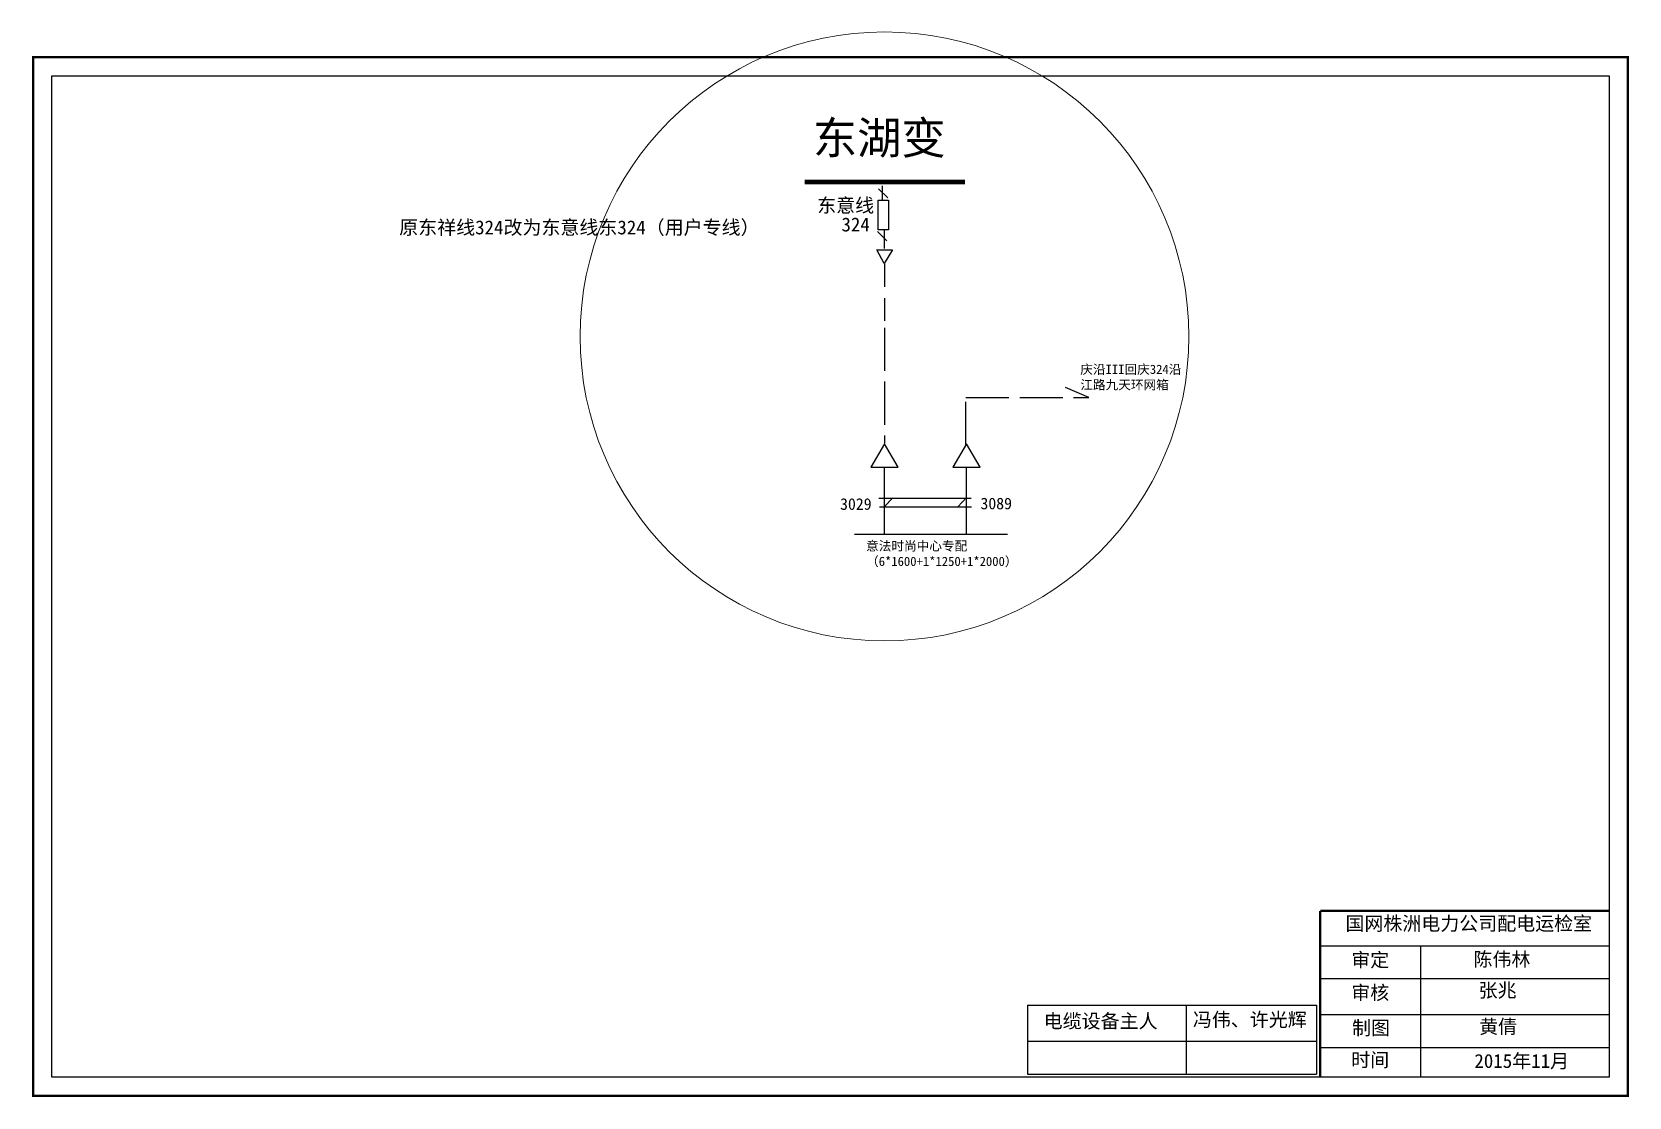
# Model space of a CAD drawing. Extents: x -2 to 342, y -1 to 228.
import ezdxf

# ---------------------------------------------------------------- set-up
doc = ezdxf.new("R2010")
doc.units = 0
doc.header["$LTSCALE"] = 0.774411
doc.linetypes.add('ACAD_ISO02W100', pattern=[15, 12, -3])
doc.linetypes.add('DASHED2', pattern=[9.525, 6.35, -3.175])
doc.layers.get('0').update_dxf_attribs({"linetype": 'CONTINUOUS'})
doc.styles.get("Standard").update_dxf_attribs({"font": 'SimSun.ttf', "height": 2.5})
doc.styles.add('字体', font='SIMKAI.TTF', dxfattribs={"height": 2.5})
doc.styles.add('楷体_GB2312_txtstyle_2.00_0_0', font='SIMKAI.TTF', dxfattribs={"height": 2})
doc.styles.add('楷体_GB2312_txtstyle_200.00_0_1200', font='SIMKAI.TTF', dxfattribs={"height": 200})
doc.styles.add('楷体_GB2312_txtstyle_3.00_0_0', font='SIMKAI.TTF', dxfattribs={"height": 3})
doc.styles.add('楷体_GB2312_txtstyle_300.00_0_0300', font='SIMKAI.TTF', dxfattribs={"height": 300})

msp = doc.modelspace()

# ---------------------------------------------------------------- linework, layer by layer
at = {"linetype": 'Continuous'}
for p, q in [((182.58, 192.48), (180.6, 194.45)), ((182.36, 183.24), (180.38, 185.22)), ((181.84, 185.5), (181.84, 181.55)), ((181.85, 178.35), (180.22, 181.31)), ((180.26, 181.29), (183.6, 181.31)), ((183.6, 181.31), (181.85, 178.35)), ((225.94, 149.45), (220.92, 151.62)), ((181.79, 134.32), (181.79, 120.09)), ((199.48, 134.33), (199.48, 120.1)), ((180.7, 127.76), (200.55, 127.75)), ((181.82, 125.85), (183.66, 127.83)), ((197.73, 125.87), (199.57, 127.85)), ((180.82, 125.85), (200.68, 125.84)), ((175.45, 119.98), (208.44, 119.98)), ((275.86, 31.24), (338.23, 31.24)), ((297.51, 31.23), (297.51, 2.9)), ((275.86, 24.14), (338.23, 24.14)), ((212.72, 18.38), (212.72, 3.52)), ((212.72, 18.38), (275.09, 18.38)), ((246.93, 18.38), (246.93, 3.52)), ((275.09, 18.38), (275.09, 3.52)), ((275.86, 16.39), (338.23, 16.39)), ((212.72, 10.63), (275.09, 10.63)), ((275.86, 9.29), (338.23, 9.29)), ((212.72, 3.52), (275.09, 3.52))]:
    msp.add_line(p, q, dxfattribs=at)
at = {"linetype": 'ACAD_ISO02W100'}
for p, q in [((181.44, 191.98), (181.44, 195.07)), ((181.89, 164.49), (181.89, 139.62)), ((199.43, 139.23), (199.43, 149.45)), ((199.43, 149.45), (225.94, 149.45))]:
    msp.add_line(p, q, dxfattribs=at)
at = {"linetype": 'DASHED2'}
msp.add_line((181.9, 178.24), (181.85, 164.47), dxfattribs=at)
at = {"linetype": 'Continuous', "const_width": 0.5}
msp.add_lwpolyline([(-1.75, 222.82), (342.23, 222.82), (342.23, -1.15), (-1.75, -1.15)], close=True, dxfattribs=at)
at = {"linetype": 'Continuous'}
for points in [[(2.3, 218.77), (338.18, 218.77), (338.18, 2.9), (2.3, 2.9)], [(181.87, 139.46), (178.94, 134.39), (184.8, 134.39)], [(199.56, 139.47), (196.63, 134.4), (202.49, 134.4)]]:
    msp.add_lwpolyline(points, close=True, dxfattribs=at)
for points, const_width in [([(199.24, 195.93), (164.69, 195.94)], 1), ([(275.83, 38.75), (275.83, 3.02)], 0.5), ([(275.86, 38.75), (338.23, 38.75)], 0.5)]:
    msp.add_lwpolyline(points, dxfattribs=dict(at, const_width=const_width))
at = {"linetype": 'ACAD_ISO02W100'}
msp.add_lwpolyline([(182.76, 185.58), (180.55, 185.58), (180.55, 191.98), (182.76, 191.98)], close=True, dxfattribs=at)
at = {"color": 12, "linetype": 'Continuous', "lineweight": 0, "ltscale": 1.52849, "true_color": 0xc00000}
msp.add_circle((181.89, 162.61), 65.65, dxfattribs=at)

# ---------------------------------------------------------------- texts
at = {"linetype": 'Continuous', "style": '字体'}
msp.add_text('2015年11月', height=3, dxfattribs=at).set_placement((309.11, 4.88))
at = {"color": 7, "linetype": 'Continuous', "attachment_point": 1}
for s, insert, char_height, width, style in [('东湖变', (166.43, 208.93), 7, 132.2648, '字体'), ('意法时尚中心专配^M^J（6*1600+1*1250+1*2000）', (177.91, 118.44), 2, 30.8097, '楷体_GB2312_txtstyle_2.00_0_0')]:
    msp.add_mtext(s, dxfattribs=dict(at, insert=insert, char_height=char_height, width=width, style=style))
at = {"linetype": 'Continuous', "char_height": 3, "attachment_point": 1}
for s, insert, width, style in [('东意线', (167.37, 192.37), 12.3786, '楷体_GB2312_txtstyle_3.00_0_0'), ('国网株洲电力公司配电运检室', (281.31, 37.53), 82.0179, '字体'), ('审定', (282.56, 29.68), 23.4615, '字体'), ('陈伟林', (308.92, 29.81), 23.4615, '字体'), ('审核', (282.56, 22.62), 23.4615, '字体'), ('张兆', (310.03, 23.13), 33.0539, '字体'), ('冯伟、许光辉', (248.41, 16.81), 33.0539, '字体'), ('电缆设备主人', (216.22, 16.49), 58.56, '字体'), ('制图', (282.72, 15), 23.4615, '字体'), ('黄倩', (310.15, 15.31), 41.1111, '字体'), ('时间', (282.56, 8.12), 23.4615, '字体')]:
    msp.add_mtext(s, dxfattribs=dict(at, insert=insert, width=width, style=style))
at = {"color": 1, "linetype": 'Continuous', "lineweight": 0, "ltscale": 1.571738, "true_color": 0xff0000, "insert": (77.22, 187.62), "char_height": 3, "attachment_point": 1, "style": '楷体_GB2312_txtstyle_300.00_0_0300'}
msp.add_mtext('原东祥线324改为东意线东324（用户专线）', dxfattribs=at)
at = {"linetype": 'Continuous', "insert": (172.6, 188.25), "char_height": 3, "width": 6.7865, "attachment_point": 1}
msp.add_mtext('324', dxfattribs=at)
at = {"color": 7, "linetype": 'Continuous', "lineweight": 0, "ltscale": 1.52849, "insert": (224.12, 156.52), "char_height": 2, "attachment_point": 1, "style": '楷体_GB2312_txtstyle_200.00_0_1200'}
msp.add_mtext('庆沿III回庆324沿^M^J江路九天环网箱', dxfattribs=at)
at = {"color": 1, "linetype": 'Continuous', "char_height": 2.5, "width": 26.3592, "attachment_point": 1, "style": '字体'}
for s, insert in [('{\\C0;3029}', (172.3, 127.72)), ('{\\C0;3089}', (202.58, 127.84))]:
    msp.add_mtext(s, dxfattribs=dict(at, insert=insert))

doc.saveas('drawing.dxf')
